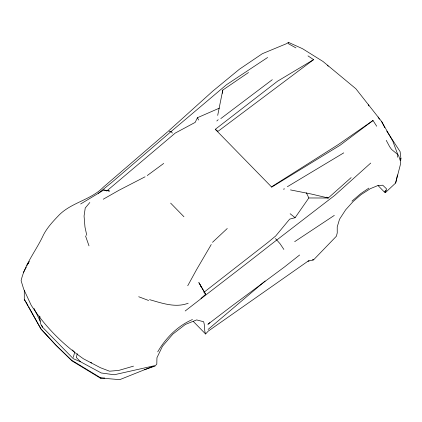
<?xml version="1.0" encoding="UTF-8"?>
<svg xmlns="http://www.w3.org/2000/svg" width="422" height="422" viewBox="0 0 422 422"><rect width="100%" height="100%" fill="white"/><g stroke="black" fill="none" stroke-linecap="round" stroke-linejoin="round"><path stroke-width="0.63" d="M40.217 317.043L39.299 316.104L40.67 323.906L42.416 327.113L73.249 358.674L80.57 361.786L101.264 372.979L114.235 374.757L154.726 365.658L119.753 379.647L101.022 378.059L71.524 360.145L55.567 344.827L40.697 328.585L24.286 299.499L24.291 290.383M397.593 157.242L397.624 154.125L392.787 141.117L381.599 121.467L355.841 88.725L322.978 61.459L302.505 48.694L288.448 42.353L286.633 43.64L262.357 53.689L239.427 69.208L212.857 91.068L168.346 131.163L171.026 131.622L172.461 133.094M222.383 93.309L222.795 90.06L248.5 72.515M217.694 115.391L222.795 90.06M378.022 185.532L384.373 192.026L385.444 192.59L395.641 183.021L397.482 174.94M288.448 42.353L288.157 43.566L295.943 47.908M395.641 183.021L400.32 164.833L400.9 158.366L400.119 151.646L386.763 131.1M73.317 357.323L74.662 352.307L72.362 349.954M77.295 353.71L76.287 357.476L80.57 361.786M167.756 131.701L103.427 187.088C90.524 200.366 70.474 202.491 57.935 216.264C52.486 221.951 47.1 227.854 43.455 234.906C36.424 250.299 24.903 263.935 21.1 280.662L23.695 289.154L31.202 305.264A218.148 192.437 -6.3 0 0 83.54 358.848L100.436 367.72L109.535 371.202L118.735 370.416L133.505 366.143M385.444 192.59L386.473 188.803L382.743 185.205L377.875 185.559L370.374 188.65L361.111 194.595L353.108 201.526L345.665 209.803L339.541 219.224L337.22 226.915L337.241 232.918L336.397 236.209L313.593 259.836L308.007 261.218L309.104 260.495M307.991 55.889L313.583 59.644L277.57 81.177L215.278 129.322L271.715 187.11L271.932 186.566L338.391 144.509L373.022 120.497L376.709 126.241M219.387 108.137L197.443 117.717L195.17 122.391L175.235 133.083L106.645 191.071M400.336 159.463L400.9 158.366L400.267 160.682L398.495 155.143L391.579 149.446L389.675 146.766L386.225 140.331M187.737 285.752L196.525 269.695L211.248 244.544M23.273 272.681L26.38 267.052M157.707 351.874C165.682 338.027 177.636 325.911 192.443 319.528M29.413 261.397L26.955 265.259L28.401 263.091M203.815 292.399L268.165 242.228L275.724 235.961L289.661 219.123L295.105 217.699L308.825 197.971L328.242 198.013L351.146 177.604M89.833 202.502L85.239 207.999L84.062 216.022L84.975 227.078L86.795 235.37M193.276 321.406L205.567 333.987L208.283 331.08L308.071 261.118M384.373 192.026L386.199 190.164M212.503 242.323L227.258 228.497M216.802 120.998L218.2 119.695M370.732 163.066L334.688 195.418L270.634 244.749C242.328 267.063 213.574 288.864 185.184 310.993M200.951 298.428L205.678 294.298L198.878 282.64L205.678 294.298L204.934 293.538M351.99 201.115L360.879 193.545L368.839 188.128M208.099 329.434L265.153 281.005M209.892 322.603L207.877 324.307L231.725 306.114L284.66 266.831L299.631 254.999M80.649 203.974L98.31 193.345L111.719 182.478L172.535 130.319L226.54 84.701L267.611 57.492M220.806 118.582L272.301 79.689M313.583 59.644L217.995 131.347L215.278 129.322M373.022 120.497L340.132 145.226L271.715 187.11M147.267 175.536L163.699 163.435M334.308 215.405L294.667 241.669M98.31 193.345L103.775 189.979L109.409 191.045L103.775 189.979M287.361 186.724L343.766 152.854M103.226 199.231L118.951 190.28L145.073 176.792M144.361 369.735L155.053 366.101L156.805 364.059L156.947 357.735L162.47 346.267L172.883 334.076L185.395 324.428L196.657 319.918L203.647 321.743C205.05 325.678 203.958 330.062 205.567 333.987M188.196 303.207C175.615 308.139 161.932 303.154 149.588 299.657M283.362 189.14L284.618 188.892M312.291 259.883L313.593 259.836M28.649 306.757L41.187 329.382L56.231 345.449L72.014 360.942L100.156 378.007L104.751 378.022M100.156 378.007L101.022 378.059M290.473 189.911L311.267 194.02L328.242 198.013L326.507 197.148M138.696 296.735L148.623 300.496M90.667 362.229L91.711 363.015M290.136 213.727L295.105 217.699M275.476 238.557L280.108 243.805L283.879 249.444M170.641 203.124L183.939 216.744M327.456 65.173L328.184 66.217M24.286 299.499L25.832 301.772M378.086 117.005L379.367 119.236M26.138 302.231L28.021 305.623M368.29 104.825L368.897 105.943M381.599 121.467L384.827 127.76M197.443 117.717L198.614 120.027M34.029 308.424L40.211 321.195M200.192 284.866L201.368 287.303M306.367 192.812L308.825 197.971M41.757 325.336L42.416 327.113M85.524 235.893L89 245.857"/></g></svg>
